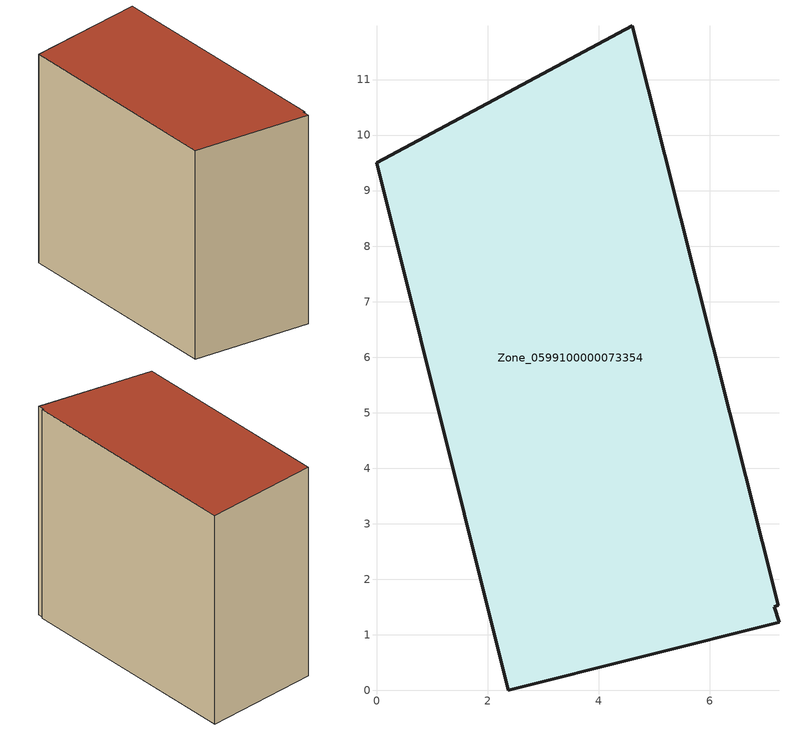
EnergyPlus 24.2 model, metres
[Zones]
Zone_0599100000073354
 floor ground (C_G): 7.24,1.53 7.17,1.51 7.25,1.22 2.37,0 0,9.5 4.61,11.97 z0
 wall outside (C_F): 7.24,1.53 4.61,11.97 0,9.5 2.37,0 7.25,1.22 7.17,1.51 7.24,1.53 z0:8.41
 roof outside (C_R): 7.17,1.51 7.24,1.53 4.61,11.97 0,9.5 2.37,0 7.25,1.22 z8.41
[BUILDING]
Pand.0599100000073354: North Axis=0; Terrain=City; Loads Convergence Tolerance Value=0.04; Temperature Convergence Tolerance Value=0.4; Solar Distribution=FullExterior; Maximum Number of Warmup Days=25; Minimum Number of Warmup Days=1
[Site:Location]
Rotterdam.The.Hague.AP_ZH_NLD Design_Conditions: Latitude=51.96; Longitude=4.45; Time Zone=1; Elevation=-4.5
[SITE:GROUNDTEMPERATURE:BUILDINGSURFACE]
18, 18, 18, 18, 18, 18, 18, 18, 18, 18, 18, 18
[MATERIAL] Thermal Absorptance=0.9; Solar Absorptance=0.7; Visible Absorptance=0.7
Name | Roughness | Thickness | Conductivity | Density | Specific Heat
G.TC.1992-2005 | MediumSmooth | 0.15 | 0.06 | 540 | 1210
F.TC.1992-2005 | Rough | 0.3 | 0.12 | 1920 | 840
R.TC.1992-2005 | MediumRough | 0.2 | 0.08 | 1500 | 1000
[CONSTRUCTION]
C_G: G.TC.1992-2005
C_F: F.TC.1992-2005
C_R: R.TC.1992-2005
[ZONE]
Zone_0599100000073354: Type=1; Multiplier=1; Ceiling Height=Autocalculate; Volume=Autocalculate; Floor Area=autocalculate; Part of Total Floor Area=Yes
[ZONEINFILTRATION:DESIGNFLOWRATE]
Infil_Zone_0599100000073354: Zone or ZoneList or Space or SpaceList=Zone_0599100000073354; Schedule=AlwaysOn; Design Flow Rate Calculation Method=Flow/Area; Flow Rate per Floor Area=0.0015; Constant Term Coefficient=1; Temperature Term Coefficient=0; Velocity Term Coefficient=0; Velocity Squared Term Coefficient=0
[HVACTEMPLATE:ZONE:IDEALLOADSAIRSYSTEM]
Zone_0599100000073354: Maximum Heating Supply Air Temperature=50; Minimum Cooling Supply Air Temperature=13; Maximum Heating Supply Air Humidity Ratio=0.0156; Minimum Cooling Supply Air Humidity Ratio=0.0077; Heating Limit=NoLimit; Cooling Limit=NoLimit; Dehumidification Control Type=ConstantSensibleHeatRatio; Cooling Sensible Heat Ratio=0.7; Dehumidification Setpoint=60; Humidification Control Type=None; Humidification Setpoint=30; Outdoor Air Method=None; Outdoor Air Flow Rate per Person=0.00944; Outdoor Air Flow Rate per Zone Floor Area=0; Outdoor Air Flow Rate per Zone=0; Demand Controlled Ventilation Type=None; Outdoor Air Economizer Type=NoEconomizer; Heat Recovery Type=None; Sensible Heat Recovery Effectiveness=0.7; Latent Heat Recovery Effectiveness=0.65
[ZONECONTROL:THERMOSTAT]
ThermostatControl_Zone_0599100000073354: Zone or ZoneList=Zone_0599100000073354; Control Type Schedule=DualSetpointControlType; Control 1=Thermostat_Zone_0599100000073354; Temperature Difference Between Cutout And Setpoint=0
[THERMOSTATSETPOINT:DUALSETPOINT]
Thermostat_Zone_0599100000073354: Heating Setpoint Temperature Schedule=HeatingSetpoint_Zone_0599100000073354; Cooling Setpoint Temperature Schedule=CoolingSetpoint_Zone_0599100000073354
[SCHEDULE:COMPACT]
HeatingSetpoint_Zone_0599100000073354: Through: 12/31, For: AllDays, Until: 24:00, 21
CoolingSetpoint_Zone_0599100000073354: Through: 12/31, For: AllDays, Until: 24:00, 24
DualSetpointControlType: Through: 12/31, For: AllDays, Until: 24:00, 4
AlwaysOn: Through: 12/31, For: AllDays, Until: 24:00, 1
